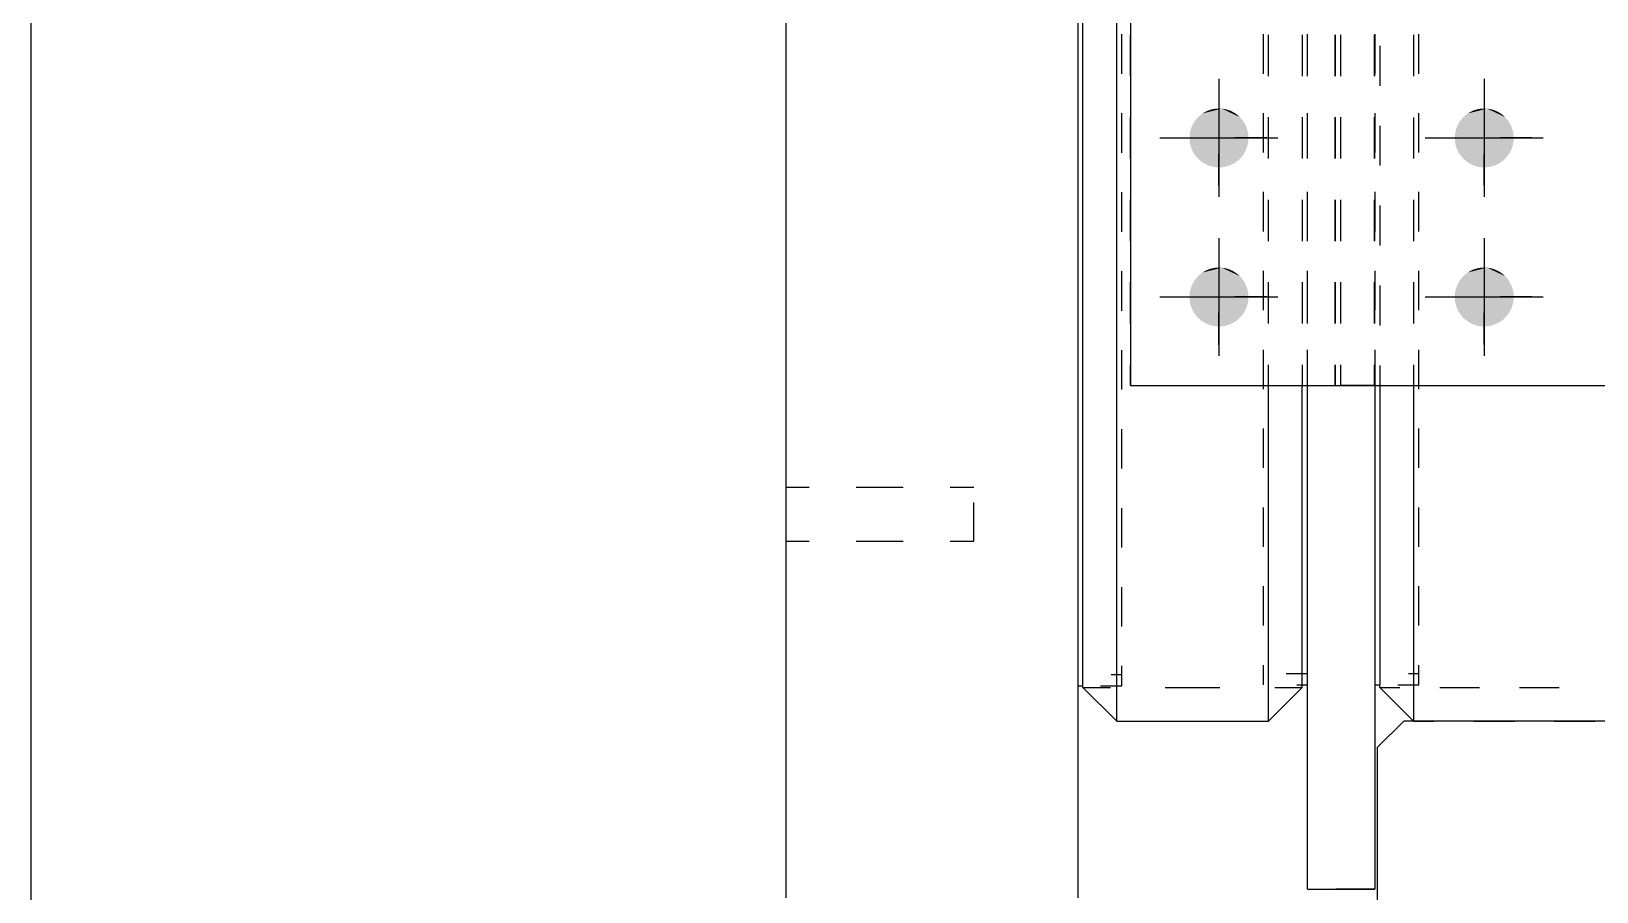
# Model space of a CAD drawing. Header units: millimetres. Extents: x 67 to 383, y 106 to 148.
# Drawn here: x 150.23 to 156.7, y 132.17 to 135.73 of the extents above; entities that cross this region are included whole.
import ezdxf

# ---------------------------------------------------------------- set-up
doc = ezdxf.new("R2010")
doc.units = ezdxf.units.MM
doc.linetypes.add('XKITLINE00', pattern=[0])

msp = doc.modelspace()

# ---------------------------------------------------------------- linework, layer by layer
at = {"color": 5, "linetype": 'XKITLINE00'}
msp.add_line((150.2273, 106.1161), (150.2273, 147.9432), dxfattribs=at)
at = {"color": 2, "linetype": 'XKITLINE00'}
for p, q in [((153.3472, 139.4611), (153.3472, 132.1482)), ((154.5546, 139.4611), (154.5546, 132.1482)), ((154.7158, 132.8795), (154.7158, 138.7298)), ((154.5765, 133.0188), (154.5765, 138.5905)), ((154.7732, 137.3404), (154.7732, 134.269)), ((154.7732, 134.269), (161.5011, 134.269)), ((155.344, 132.8795), (155.344, 134.269)), ((155.4826, 133.0426), (155.4826, 134.269)), ((155.5045, 134.2689), (155.7831, 134.2689)), ((155.5045, 132.1847), (155.5045, 134.2689)), ((155.7831, 134.2689), (155.7831, 132.1847)), ((155.8051, 133.0426), (155.8051, 134.269)), ((155.9437, 134.269), (155.9437, 132.8795)), ((155.4829, 133.0184), (155.4826, 133.0426)), ((155.8047, 133.0184), (155.8051, 133.0426)), ((154.5546, 133.0261), (154.5765, 133.0261)), ((154.7158, 132.8795), (154.5765, 133.0188)), ((155.344, 132.8795), (155.4829, 133.0184)), ((155.4828, 133.0301), (155.5045, 133.0301)), ((155.7831, 133.0301), (155.8049, 133.0301)), ((155.9437, 132.8795), (155.8047, 133.0184)), ((155.8047, 133.0184), (155.8051, 133.0184)), ((154.7158, 132.8795), (155.344, 132.8795)), ((155.9032, 132.8795), (155.7935, 132.7698)), ((160.3165, 132.8795), (155.9032, 132.8795)), ((155.7935, 132.7698), (155.7935, 131.1401)), ((155.5045, 132.1847), (155.7831, 132.1847))]:
    msp.add_line(p, q, dxfattribs=at)
at = {"linetype": 'XKITLINE00'}
for p, q in [((154.5546, 135.7215), (154.5546, 135.5581)), ((154.7374, 135.5581), (154.7374, 135.7215)), ((154.7732, 135.5487), (154.7732, 135.7194)), ((155.3217, 135.7216), (155.3217, 135.5585)), ((155.344, 135.5488), (155.344, 135.7194)), ((155.4826, 135.7194), (155.4826, 135.5488)), ((155.5045, 135.5585), (155.5045, 135.7216)), ((155.5045, 135.5487), (155.5045, 135.7193)), ((155.62, 135.5488), (155.62, 135.7194)), ((155.62, 135.7194), (155.62, 135.5488)), ((155.6432, 135.5487), (155.6432, 135.7194)), ((155.7825, 135.5488), (155.7825, 135.7194)), ((155.7825, 135.7194), (155.7825, 135.5488)), ((155.7825, 135.5487), (155.7825, 135.7194)), ((155.7831, 135.7216), (155.7831, 135.5585)), ((155.7831, 135.5487), (155.7831, 135.7193)), ((155.9437, 135.7191), (155.9437, 135.5485)), ((155.966, 135.5585), (155.966, 135.7216)), ((155.8051, 135.5087), (155.8051, 135.674)), ((154.5546, 135.3947), (154.5546, 135.2314)), ((154.7374, 135.2314), (154.7374, 135.3947)), ((154.7732, 135.2075), (154.7732, 135.3781)), ((155.3217, 135.3953), (155.3217, 135.2322)), ((155.344, 135.2075), (155.344, 135.3781)), ((155.4826, 135.3781), (155.4826, 135.2075)), ((155.5045, 135.2322), (155.5045, 135.3953)), ((155.5045, 135.2074), (155.5045, 135.3781)), ((155.62, 135.2075), (155.62, 135.3781)), ((155.62, 135.3781), (155.62, 135.2075)), ((155.6432, 135.2075), (155.6432, 135.3781)), ((155.7825, 135.2075), (155.7825, 135.3781)), ((155.7825, 135.3781), (155.7825, 135.2075)), ((155.7825, 135.2075), (155.7825, 135.3781)), ((155.7831, 135.3953), (155.7831, 135.2322)), ((155.7831, 135.2074), (155.7831, 135.3781)), ((155.9437, 135.3779), (155.9437, 135.2073)), ((155.966, 135.2322), (155.966, 135.3953)), ((155.8051, 135.1781), (155.8051, 135.3434)), ((154.5546, 135.068), (154.5546, 134.9047)), ((154.7374, 134.9047), (154.7374, 135.068)), ((155.3217, 135.0691), (155.3217, 134.906)), ((155.5045, 134.906), (155.5045, 135.0691)), ((155.7831, 135.0691), (155.7831, 134.906)), ((155.966, 134.906), (155.966, 135.0691)), ((154.7732, 134.8662), (154.7732, 135.0368)), ((155.344, 134.8662), (155.344, 135.0369)), ((155.4826, 135.0369), (155.4826, 134.8662)), ((155.5045, 134.8661), (155.5045, 135.0368)), ((155.62, 134.8662), (155.62, 135.0369)), ((155.62, 135.0369), (155.62, 134.8662)), ((155.6432, 134.8662), (155.6432, 135.0368)), ((155.7825, 134.8662), (155.7825, 135.0369)), ((155.7825, 135.0369), (155.7825, 134.8662)), ((155.7825, 134.8662), (155.7825, 135.0368)), ((155.7831, 134.8661), (155.7831, 135.0368)), ((155.8051, 134.8475), (155.8051, 135.0128)), ((155.9437, 135.0367), (155.9437, 134.8661)), ((154.5546, 134.7413), (154.5546, 134.578)), ((154.7374, 134.578), (154.7374, 134.7413)), ((155.3217, 134.7429), (155.3217, 134.5797)), ((155.5045, 134.5797), (155.5045, 134.7429)), ((155.7831, 134.7429), (155.7831, 134.5797)), ((155.966, 134.5797), (155.966, 134.7429)), ((154.7732, 134.5249), (154.7732, 134.6956)), ((155.344, 134.5249), (155.344, 134.6956)), ((155.4826, 134.6956), (155.4826, 134.5249)), ((155.5045, 134.5249), (155.5045, 134.6955)), ((155.62, 134.5249), (155.62, 134.6956)), ((155.62, 134.6956), (155.62, 134.5249)), ((155.6432, 134.5249), (155.6432, 134.6956)), ((155.7825, 134.5249), (155.7825, 134.6956)), ((155.7825, 134.6956), (155.7825, 134.5249)), ((155.7825, 134.5249), (155.7825, 134.6956)), ((155.7831, 134.5249), (155.7831, 134.6955)), ((155.8051, 134.5169), (155.8051, 134.6822)), ((155.9437, 134.6955), (155.9437, 134.5249)), ((154.5546, 134.4146), (154.5546, 134.2513)), ((154.7374, 134.2513), (154.7374, 134.4146)), ((155.3217, 134.4166), (155.3217, 134.2535)), ((155.5045, 134.2535), (155.5045, 134.4166)), ((155.7831, 134.4166), (155.7831, 134.2535)), ((155.966, 134.2535), (155.966, 134.4166)), ((154.7732, 134.269), (154.7732, 134.3543)), ((155.344, 134.269), (155.344, 134.3543)), ((155.4826, 134.3543), (155.4826, 134.269)), ((155.5045, 134.2689), (155.5045, 134.3542)), ((155.62, 134.269), (155.62, 134.3543)), ((155.62, 134.3543), (155.62, 134.269)), ((155.6432, 134.269), (155.6432, 134.3543)), ((155.7825, 134.269), (155.7825, 134.3543)), ((155.7825, 134.3543), (155.7825, 134.269)), ((155.7825, 134.269), (155.7825, 134.3543)), ((155.7831, 134.2689), (155.7831, 134.3542)), ((155.8051, 134.269), (155.8051, 134.3516)), ((155.9437, 134.3543), (155.9437, 134.269)), ((154.7732, 134.269), (154.8573, 134.269)), ((155.0255, 134.269), (155.1937, 134.269)), ((155.3619, 134.269), (155.5301, 134.269)), ((155.5477, 134.2689), (155.7086, 134.2689)), ((155.62, 134.269), (155.7808, 134.269)), ((155.7825, 134.269), (155.6432, 134.269)), ((155.6432, 134.269), (155.6432, 134.269)), ((155.6432, 134.269), (155.6648, 134.269)), ((155.6983, 134.269), (155.8665, 134.269)), ((156.0347, 134.269), (156.2029, 134.269)), ((156.3711, 134.269), (156.5393, 134.269)), ((154.5546, 134.0879), (154.5546, 133.9245)), ((154.7374, 133.9245), (154.7374, 134.0879)), ((155.3217, 134.0904), (155.3217, 133.9273)), ((155.5045, 133.9273), (155.5045, 134.0904)), ((155.7831, 134.0904), (155.7831, 133.9273)), ((155.966, 133.9273), (155.966, 134.0904)), ((153.3472, 133.8483), (153.4444, 133.8483)), ((153.6389, 133.8483), (153.8333, 133.8483)), ((154.0277, 133.8483), (154.1249, 133.8483)), ((154.1249, 133.6241), (154.1249, 133.7849)), ((154.5546, 133.7612), (154.5546, 133.5978)), ((154.7374, 133.5978), (154.7374, 133.7612)), ((155.3217, 133.7641), (155.3217, 133.601)), ((155.5045, 133.601), (155.5045, 133.7641)), ((155.7831, 133.7641), (155.7831, 133.601)), ((155.966, 133.601), (155.966, 133.7641)), ((153.3472, 133.6241), (153.4444, 133.6241)), ((153.6389, 133.6241), (153.8333, 133.6241)), ((154.0277, 133.6241), (154.1249, 133.6241)), ((154.5546, 133.4345), (154.5546, 133.2711)), ((154.7374, 133.2711), (154.7374, 133.4345)), ((155.3217, 133.4379), (155.3217, 133.2748)), ((155.5045, 133.2748), (155.5045, 133.4379)), ((155.7831, 133.4379), (155.7831, 133.2748)), ((155.966, 133.2748), (155.966, 133.4379)), ((154.5546, 133.1078), (154.5546, 133.0261)), ((154.7374, 133.0261), (154.7374, 133.1078)), ((155.3217, 133.1117), (155.3217, 133.0301)), ((155.5045, 133.0301), (155.5045, 133.1117)), ((155.7831, 133.1117), (155.7831, 133.0301)), ((155.966, 133.0301), (155.966, 133.1117)), ((154.6935, 133.0725), (154.7374, 133.0725)), ((155.4166, 133.0765), (155.5045, 133.0765)), ((155.9221, 133.0765), (155.966, 133.0765)), ((154.5765, 133.0188), (154.6898, 133.0187)), ((154.6496, 133.0261), (154.7374, 133.0261)), ((154.9164, 133.0186), (155.143, 133.0185)), ((155.3696, 133.0185), (155.4829, 133.0184)), ((155.4606, 133.0301), (155.4828, 133.0301)), ((155.8051, 133.0184), (155.8874, 133.0184)), ((155.878, 133.0301), (155.966, 133.0301)), ((156.0521, 133.0184), (156.2168, 133.0184)), ((156.3815, 133.0184), (156.5462, 133.0184)), ((155.9437, 132.8795), (156.027, 132.8795)), ((156.1937, 132.8795), (156.3604, 132.8795)), ((156.527, 132.8795), (156.6937, 132.8795)), ((155.7831, 132.1847), (155.6223, 132.1847))]:
    msp.add_line(p, q, dxfattribs=at)
at = {"color": 3, "linetype": 'XKITLINE00'}
for p, q in [((155.1389, 135.5367), (155.1389, 135.0489)), ((156.2358, 135.5367), (156.2358, 135.0489)), ((155.1389, 135.4902), (155.1389, 135.3587)), ((156.2358, 135.4902), (156.2358, 135.3587)), ((154.895, 135.2928), (155.3828, 135.2928)), ((154.9414, 135.2928), (155.0729, 135.2928)), ((155.3363, 135.2928), (155.2048, 135.2928)), ((155.9919, 135.2928), (156.4797, 135.2928)), ((156.0384, 135.2928), (156.1699, 135.2928)), ((156.4333, 135.2928), (156.3018, 135.2928)), ((155.1389, 135.0953), (155.1389, 135.2268)), ((156.2358, 135.0953), (156.2358, 135.2268)), ((155.1389, 134.8785), (155.1389, 134.3908)), ((156.2358, 134.8785), (156.2358, 134.3908)), ((155.1389, 134.8321), (155.1389, 134.7006)), ((156.2358, 134.8321), (156.2358, 134.7006)), ((154.895, 134.6346), (155.3828, 134.6346)), ((154.9414, 134.6346), (155.0729, 134.6346)), ((155.3363, 134.6346), (155.2048, 134.6346)), ((155.9919, 134.6346), (156.4797, 134.6346)), ((156.0384, 134.6346), (156.1699, 134.6346)), ((156.4333, 134.6346), (156.3018, 134.6346)), ((155.1389, 134.4372), (155.1389, 134.5687)), ((156.2358, 134.4372), (156.2358, 134.5687))]:
    msp.add_line(p, q, dxfattribs=at)
at = {"color": 3, "linetype": 'Continuous'}
for points in [[(155.1508, 135.4142), (155.0175, 135.3048), (155.0169, 135.2928)], [(155.1508, 135.4142), (155.0169, 135.2928), (155.0175, 135.2808)], [(155.1508, 135.4142), (155.0193, 135.3166), (155.0175, 135.3048)], [(155.1508, 135.4142), (155.0175, 135.2808), (155.0193, 135.269)], [(155.1508, 135.4142), (155.0222, 135.3282), (155.0193, 135.3166)], [(155.1508, 135.4142), (155.0193, 135.269), (155.0222, 135.2574)], [(155.1508, 135.4142), (155.0262, 135.3395), (155.0222, 135.3282)], [(155.1508, 135.4142), (155.0222, 135.2574), (155.0262, 135.2461)], [(155.1508, 135.4142), (155.0313, 135.3503), (155.0262, 135.3395)], [(155.1508, 135.4142), (155.0262, 135.2461), (155.0313, 135.2353)], [(155.1508, 135.4142), (155.0375, 135.3605), (155.0313, 135.3503)], [(155.1508, 135.4142), (155.0313, 135.2353), (155.0375, 135.2251)], [(155.1508, 135.4142), (155.0446, 135.3702), (155.0375, 135.3605)], [(155.1508, 135.4142), (155.0375, 135.2251), (155.0446, 135.2154)], [(155.1508, 135.4142), (155.0527, 135.379), (155.0446, 135.3702)], [(155.1508, 135.4142), (155.0446, 135.2154), (155.0527, 135.2066)], [(155.1508, 135.4142), (155.0615, 135.3871), (155.0527, 135.379)], [(155.1508, 135.4142), (155.0527, 135.2066), (155.0615, 135.1985)], [(155.1508, 135.4142), (155.0711, 135.3942), (155.0615, 135.3871)], [(155.1508, 135.4142), (155.0615, 135.1985), (155.0711, 135.1914)], [(155.1508, 135.4142), (155.0814, 135.4003), (155.0711, 135.3942)], [(155.1508, 135.4142), (155.0711, 135.1914), (155.0814, 135.1853)], [(155.1508, 135.4142), (155.0922, 135.4055), (155.0814, 135.4003)], [(155.1508, 135.4142), (155.0814, 135.1853), (155.0922, 135.1801)], [(155.1508, 135.4142), (155.1035, 135.4095), (155.0922, 135.4055)], [(155.1508, 135.4142), (155.0922, 135.1801), (155.1035, 135.1761)], [(155.1508, 135.4142), (155.1151, 135.4124), (155.1035, 135.4095)], [(155.1508, 135.4142), (155.1035, 135.1761), (155.1151, 135.1732)], [(155.1508, 135.4142), (155.1269, 135.4142), (155.1151, 135.4124)], [(155.1508, 135.4142), (155.1151, 135.1732), (155.1269, 135.1714)], [(155.1508, 135.4142), (155.1389, 135.4147), (155.1269, 135.4142)], [(155.1508, 135.4142), (155.1269, 135.1714), (155.1389, 135.1709)], [(155.1508, 135.4142), (155.1389, 135.1709), (155.1508, 135.1714)], [(155.1508, 135.4142), (155.1508, 135.1714), (155.1627, 135.1732)], [(155.1508, 135.4142), (155.1627, 135.1732), (155.1743, 135.1761)], [(155.1508, 135.4142), (155.1743, 135.1761), (155.1855, 135.1801)], [(155.1508, 135.4142), (155.1855, 135.1801), (155.1964, 135.1853)], [(155.1508, 135.4142), (155.1964, 135.1853), (155.2066, 135.1914)], [(155.1508, 135.4142), (155.2066, 135.1914), (155.2162, 135.1985)], [(155.1508, 135.4142), (155.2162, 135.1985), (155.2251, 135.2066)], [(155.1508, 135.4142), (155.2251, 135.2066), (155.2331, 135.2154)], [(155.1508, 135.4142), (155.2331, 135.2154), (155.2403, 135.2251)], [(155.1508, 135.4142), (155.2403, 135.2251), (155.2464, 135.2353)], [(155.1508, 135.4142), (155.2464, 135.2353), (155.2515, 135.2461)], [(155.1508, 135.4142), (155.2515, 135.2461), (155.2556, 135.2574)], [(155.1508, 135.4142), (155.2556, 135.2574), (155.2585, 135.269)], [(155.1508, 135.4142), (155.2585, 135.269), (155.2602, 135.2808)], [(155.1508, 135.4142), (155.2602, 135.2808), (155.2608, 135.2928)], [(155.1508, 135.4142), (155.2608, 135.2928), (155.2602, 135.3048)], [(155.1508, 135.4142), (155.2602, 135.3048), (155.2585, 135.3166)], [(155.1508, 135.4142), (155.2585, 135.3166), (155.2556, 135.3282)], [(155.1508, 135.4142), (155.2556, 135.3282), (155.2515, 135.3395)], [(155.1508, 135.4142), (155.2515, 135.3395), (155.2464, 135.3503)], [(155.1508, 135.4142), (155.2464, 135.3503), (155.2403, 135.3605)], [(155.1508, 135.4142), (155.2403, 135.3605), (155.2331, 135.3702)], [(155.1508, 135.4142), (155.2331, 135.3702), (155.2251, 135.379)], [(155.1508, 135.4142), (155.2251, 135.379), (155.2162, 135.3871)], [(155.1508, 135.4142), (155.2162, 135.3871), (155.2066, 135.3942)], [(155.1508, 135.4142), (155.2066, 135.3942), (155.1964, 135.4003)], [(155.1508, 135.4142), (155.1964, 135.4003), (155.1855, 135.4055)], [(155.1508, 135.4142), (155.1855, 135.4055), (155.1743, 135.4095)], [(155.1508, 135.4142), (155.1743, 135.4095), (155.1627, 135.4124)], [(156.2478, 135.4142), (156.1145, 135.3048), (156.1139, 135.2928)], [(156.2478, 135.4142), (156.1139, 135.2928), (156.1145, 135.2808)], [(156.2478, 135.4142), (156.1162, 135.3166), (156.1145, 135.3048)], [(156.2478, 135.4142), (156.1145, 135.2808), (156.1162, 135.269)], [(156.2478, 135.4142), (156.1191, 135.3282), (156.1162, 135.3166)], [(156.2478, 135.4142), (156.1162, 135.269), (156.1191, 135.2574)], [(156.2478, 135.4142), (156.1232, 135.3395), (156.1191, 135.3282)], [(156.2478, 135.4142), (156.1191, 135.2574), (156.1232, 135.2461)], [(156.2478, 135.4142), (156.1283, 135.3503), (156.1232, 135.3395)], [(156.2478, 135.4142), (156.1232, 135.2461), (156.1283, 135.2353)], [(156.2478, 135.4142), (156.1344, 135.3605), (156.1283, 135.3503)], [(156.2478, 135.4142), (156.1283, 135.2353), (156.1344, 135.2251)], [(156.2478, 135.4142), (156.1415, 135.3702), (156.1344, 135.3605)], [(156.2478, 135.4142), (156.1344, 135.2251), (156.1415, 135.2154)], [(156.2478, 135.4142), (156.1496, 135.379), (156.1415, 135.3702)], [(156.2478, 135.4142), (156.1415, 135.2154), (156.1496, 135.2066)], [(156.2478, 135.4142), (156.1585, 135.3871), (156.1496, 135.379)], [(156.2478, 135.4142), (156.1496, 135.2066), (156.1585, 135.1985)], [(156.2478, 135.4142), (156.1681, 135.3942), (156.1585, 135.3871)], [(156.2478, 135.4142), (156.1585, 135.1985), (156.1681, 135.1914)], [(156.2478, 135.4142), (156.1783, 135.4003), (156.1681, 135.3942)], [(156.2478, 135.4142), (156.1681, 135.1914), (156.1783, 135.1853)], [(156.2478, 135.4142), (156.1891, 135.4055), (156.1783, 135.4003)], [(156.2478, 135.4142), (156.1783, 135.1853), (156.1891, 135.1801)], [(156.2478, 135.4142), (156.2004, 135.4095), (156.1891, 135.4055)], [(156.2478, 135.4142), (156.1891, 135.1801), (156.2004, 135.1761)], [(156.2478, 135.4142), (156.212, 135.4124), (156.2004, 135.4095)], [(156.2478, 135.4142), (156.2004, 135.1761), (156.212, 135.1732)], [(156.2478, 135.4142), (156.2239, 135.4142), (156.212, 135.4124)], [(156.2478, 135.4142), (156.212, 135.1732), (156.2239, 135.1714)], [(156.2478, 135.4142), (156.2358, 135.4147), (156.2239, 135.4142)], [(156.2478, 135.4142), (156.2239, 135.1714), (156.2358, 135.1709)], [(156.2478, 135.4142), (156.2358, 135.1709), (156.2478, 135.1714)], [(156.2478, 135.4142), (156.2478, 135.1714), (156.2596, 135.1732)], [(156.2478, 135.4142), (156.2596, 135.1732), (156.2712, 135.1761)], [(156.2478, 135.4142), (156.2712, 135.1761), (156.2825, 135.1801)], [(156.2478, 135.4142), (156.2825, 135.1801), (156.2933, 135.1853)], [(156.2478, 135.4142), (156.2933, 135.1853), (156.3036, 135.1914)], [(156.2478, 135.4142), (156.3036, 135.1914), (156.3132, 135.1985)], [(156.2478, 135.4142), (156.3132, 135.1985), (156.322, 135.2066)], [(156.2478, 135.4142), (156.322, 135.2066), (156.3301, 135.2154)], [(156.2478, 135.4142), (156.3301, 135.2154), (156.3372, 135.2251)], [(156.2478, 135.4142), (156.3372, 135.2251), (156.3434, 135.2353)], [(156.2478, 135.4142), (156.3434, 135.2353), (156.3485, 135.2461)], [(156.2478, 135.4142), (156.3485, 135.2461), (156.3525, 135.2574)], [(156.2478, 135.4142), (156.3525, 135.2574), (156.3554, 135.269)], [(156.2478, 135.4142), (156.3554, 135.269), (156.3572, 135.2808)], [(156.2478, 135.4142), (156.3572, 135.2808), (156.3578, 135.2928)], [(156.2478, 135.4142), (156.3578, 135.2928), (156.3572, 135.3048)], [(156.2478, 135.4142), (156.3572, 135.3048), (156.3554, 135.3166)], [(156.2478, 135.4142), (156.3554, 135.3166), (156.3525, 135.3282)], [(156.2478, 135.4142), (156.3525, 135.3282), (156.3485, 135.3395)], [(156.2478, 135.4142), (156.3485, 135.3395), (156.3434, 135.3503)], [(156.2478, 135.4142), (156.3434, 135.3503), (156.3372, 135.3605)], [(156.2478, 135.4142), (156.3372, 135.3605), (156.3301, 135.3702)], [(156.2478, 135.4142), (156.3301, 135.3702), (156.322, 135.379)], [(156.2478, 135.4142), (156.322, 135.379), (156.3132, 135.3871)], [(156.2478, 135.4142), (156.3132, 135.3871), (156.3036, 135.3942)], [(156.2478, 135.4142), (156.3036, 135.3942), (156.2933, 135.4003)], [(156.2478, 135.4142), (156.2933, 135.4003), (156.2825, 135.4055)], [(156.2478, 135.4142), (156.2825, 135.4055), (156.2712, 135.4095)], [(156.2478, 135.4142), (156.2712, 135.4095), (156.2596, 135.4124)], [(155.1508, 134.756), (155.0175, 134.6466), (155.0169, 134.6346)], [(155.1508, 134.756), (155.0169, 134.6346), (155.0175, 134.6227)], [(155.1508, 134.756), (155.0193, 134.6584), (155.0175, 134.6466)], [(155.1508, 134.756), (155.0175, 134.6227), (155.0193, 134.6109)], [(155.1508, 134.756), (155.0222, 134.67), (155.0193, 134.6584)], [(155.1508, 134.756), (155.0193, 134.6109), (155.0222, 134.5992)], [(155.1508, 134.756), (155.0262, 134.6813), (155.0222, 134.67)], [(155.1508, 134.756), (155.0222, 134.5992), (155.0262, 134.588)], [(155.1508, 134.756), (155.0313, 134.6921), (155.0262, 134.6813)], [(155.1508, 134.756), (155.0262, 134.588), (155.0313, 134.5772)], [(155.1508, 134.756), (155.0375, 134.7024), (155.0313, 134.6921)], [(155.1508, 134.756), (155.0313, 134.5772), (155.0375, 134.5669)], [(155.1508, 134.756), (155.0446, 134.712), (155.0375, 134.7024)], [(155.1508, 134.756), (155.0375, 134.5669), (155.0446, 134.5573)], [(155.1508, 134.756), (155.0527, 134.7209), (155.0446, 134.712)], [(155.1508, 134.756), (155.0446, 134.5573), (155.0527, 134.5484)], [(155.1508, 134.756), (155.0615, 134.7289), (155.0527, 134.7209)], [(155.1508, 134.756), (155.0527, 134.5484), (155.0615, 134.5404)], [(155.1508, 134.756), (155.0711, 134.736), (155.0615, 134.7289)], [(155.1508, 134.756), (155.0615, 134.5404), (155.0711, 134.5333)], [(155.1508, 134.756), (155.0814, 134.7422), (155.0711, 134.736)], [(155.1508, 134.756), (155.0711, 134.5333), (155.0814, 134.5271)], [(155.1508, 134.756), (155.0922, 134.7473), (155.0814, 134.7422)], [(155.1508, 134.756), (155.0814, 134.5271), (155.0922, 134.522)], [(155.1508, 134.756), (155.1035, 134.7513), (155.0922, 134.7473)], [(155.1508, 134.756), (155.0922, 134.522), (155.1035, 134.5179)], [(155.1508, 134.756), (155.1151, 134.7542), (155.1035, 134.7513)], [(155.1508, 134.756), (155.1035, 134.5179), (155.1151, 134.515)], [(155.1508, 134.756), (155.1269, 134.756), (155.1151, 134.7542)], [(155.1508, 134.756), (155.1151, 134.515), (155.1269, 134.5133)], [(155.1508, 134.756), (155.1389, 134.7566), (155.1269, 134.756)], [(155.1508, 134.756), (155.1269, 134.5133), (155.1389, 134.5127)], [(155.1508, 134.756), (155.1389, 134.5127), (155.1508, 134.5133)], [(155.1508, 134.756), (155.1508, 134.5133), (155.1627, 134.515)], [(155.1508, 134.756), (155.1627, 134.515), (155.1743, 134.5179)], [(155.1508, 134.756), (155.1743, 134.5179), (155.1855, 134.522)], [(155.1508, 134.756), (155.1855, 134.522), (155.1964, 134.5271)], [(155.1508, 134.756), (155.1964, 134.5271), (155.2066, 134.5333)], [(155.1508, 134.756), (155.2066, 134.5333), (155.2162, 134.5404)], [(155.1508, 134.756), (155.2162, 134.5404), (155.2251, 134.5484)], [(155.1508, 134.756), (155.2251, 134.5484), (155.2331, 134.5573)], [(155.1508, 134.756), (155.2331, 134.5573), (155.2403, 134.5669)], [(155.1508, 134.756), (155.2403, 134.5669), (155.2464, 134.5772)], [(155.1508, 134.756), (155.2464, 134.5772), (155.2515, 134.588)], [(155.1508, 134.756), (155.2515, 134.588), (155.2556, 134.5992)], [(155.1508, 134.756), (155.2556, 134.5992), (155.2585, 134.6109)], [(155.1508, 134.756), (155.2585, 134.6109), (155.2602, 134.6227)], [(155.1508, 134.756), (155.2602, 134.6227), (155.2608, 134.6346)], [(155.1508, 134.756), (155.2608, 134.6346), (155.2602, 134.6466)], [(155.1508, 134.756), (155.2602, 134.6466), (155.2585, 134.6584)], [(155.1508, 134.756), (155.2585, 134.6584), (155.2556, 134.67)], [(155.1508, 134.756), (155.2556, 134.67), (155.2515, 134.6813)], [(155.1508, 134.756), (155.2515, 134.6813), (155.2464, 134.6921)], [(155.1508, 134.756), (155.2464, 134.6921), (155.2403, 134.7024)], [(155.1508, 134.756), (155.2403, 134.7024), (155.2331, 134.712)], [(155.1508, 134.756), (155.2331, 134.712), (155.2251, 134.7209)], [(155.1508, 134.756), (155.2251, 134.7209), (155.2162, 134.7289)], [(155.1508, 134.756), (155.2162, 134.7289), (155.2066, 134.736)], [(155.1508, 134.756), (155.2066, 134.736), (155.1964, 134.7422)], [(155.1508, 134.756), (155.1964, 134.7422), (155.1855, 134.7473)], [(155.1508, 134.756), (155.1855, 134.7473), (155.1743, 134.7513)], [(155.1508, 134.756), (155.1743, 134.7513), (155.1627, 134.7542)], [(156.2478, 134.756), (156.1145, 134.6466), (156.1139, 134.6346)], [(156.2478, 134.756), (156.1139, 134.6346), (156.1145, 134.6227)], [(156.2478, 134.756), (156.1162, 134.6584), (156.1145, 134.6466)], [(156.2478, 134.756), (156.1145, 134.6227), (156.1162, 134.6109)], [(156.2478, 134.756), (156.1191, 134.67), (156.1162, 134.6584)], [(156.2478, 134.756), (156.1162, 134.6109), (156.1191, 134.5992)], [(156.2478, 134.756), (156.1232, 134.6813), (156.1191, 134.67)], [(156.2478, 134.756), (156.1191, 134.5992), (156.1232, 134.588)], [(156.2478, 134.756), (156.1283, 134.6921), (156.1232, 134.6813)], [(156.2478, 134.756), (156.1232, 134.588), (156.1283, 134.5772)], [(156.2478, 134.756), (156.1344, 134.7024), (156.1283, 134.6921)], [(156.2478, 134.756), (156.1283, 134.5772), (156.1344, 134.5669)], [(156.2478, 134.756), (156.1415, 134.712), (156.1344, 134.7024)], [(156.2478, 134.756), (156.1344, 134.5669), (156.1415, 134.5573)], [(156.2478, 134.756), (156.1496, 134.7209), (156.1415, 134.712)], [(156.2478, 134.756), (156.1415, 134.5573), (156.1496, 134.5484)], [(156.2478, 134.756), (156.1585, 134.7289), (156.1496, 134.7209)], [(156.2478, 134.756), (156.1496, 134.5484), (156.1585, 134.5404)], [(156.2478, 134.756), (156.1681, 134.736), (156.1585, 134.7289)], [(156.2478, 134.756), (156.1585, 134.5404), (156.1681, 134.5333)], [(156.2478, 134.756), (156.1783, 134.7422), (156.1681, 134.736)], [(156.2478, 134.756), (156.1681, 134.5333), (156.1783, 134.5271)], [(156.2478, 134.756), (156.1891, 134.7473), (156.1783, 134.7422)], [(156.2478, 134.756), (156.1783, 134.5271), (156.1891, 134.522)], [(156.2478, 134.756), (156.2004, 134.7513), (156.1891, 134.7473)], [(156.2478, 134.756), (156.1891, 134.522), (156.2004, 134.5179)], [(156.2478, 134.756), (156.212, 134.7542), (156.2004, 134.7513)], [(156.2478, 134.756), (156.2004, 134.5179), (156.212, 134.515)], [(156.2478, 134.756), (156.2239, 134.756), (156.212, 134.7542)], [(156.2478, 134.756), (156.212, 134.515), (156.2239, 134.5133)], [(156.2478, 134.756), (156.2358, 134.7566), (156.2239, 134.756)], [(156.2478, 134.756), (156.2239, 134.5133), (156.2358, 134.5127)], [(156.2478, 134.756), (156.2358, 134.5127), (156.2478, 134.5133)], [(156.2478, 134.756), (156.2478, 134.5133), (156.2596, 134.515)], [(156.2478, 134.756), (156.2596, 134.515), (156.2712, 134.5179)], [(156.2478, 134.756), (156.2712, 134.5179), (156.2825, 134.522)], [(156.2478, 134.756), (156.2825, 134.522), (156.2933, 134.5271)], [(156.2478, 134.756), (156.2933, 134.5271), (156.3036, 134.5333)], [(156.2478, 134.756), (156.3036, 134.5333), (156.3132, 134.5404)], [(156.2478, 134.756), (156.3132, 134.5404), (156.322, 134.5484)], [(156.2478, 134.756), (156.322, 134.5484), (156.3301, 134.5573)], [(156.2478, 134.756), (156.3301, 134.5573), (156.3372, 134.5669)], [(156.2478, 134.756), (156.3372, 134.5669), (156.3434, 134.5772)], [(156.2478, 134.756), (156.3434, 134.5772), (156.3485, 134.588)], [(156.2478, 134.756), (156.3485, 134.588), (156.3525, 134.5992)], [(156.2478, 134.756), (156.3525, 134.5992), (156.3554, 134.6109)], [(156.2478, 134.756), (156.3554, 134.6109), (156.3572, 134.6227)], [(156.2478, 134.756), (156.3572, 134.6227), (156.3578, 134.6346)], [(156.2478, 134.756), (156.3578, 134.6346), (156.3572, 134.6466)], [(156.2478, 134.756), (156.3572, 134.6466), (156.3554, 134.6584)], [(156.2478, 134.756), (156.3554, 134.6584), (156.3525, 134.67)], [(156.2478, 134.756), (156.3525, 134.67), (156.3485, 134.6813)], [(156.2478, 134.756), (156.3485, 134.6813), (156.3434, 134.6921)], [(156.2478, 134.756), (156.3434, 134.6921), (156.3372, 134.7024)], [(156.2478, 134.756), (156.3372, 134.7024), (156.3301, 134.712)], [(156.2478, 134.756), (156.3301, 134.712), (156.322, 134.7209)], [(156.2478, 134.756), (156.322, 134.7209), (156.3132, 134.7289)], [(156.2478, 134.756), (156.3132, 134.7289), (156.3036, 134.736)], [(156.2478, 134.756), (156.3036, 134.736), (156.2933, 134.7422)], [(156.2478, 134.756), (156.2933, 134.7422), (156.2825, 134.7473)], [(156.2478, 134.756), (156.2825, 134.7473), (156.2712, 134.7513)], [(156.2478, 134.756), (156.2712, 134.7513), (156.2596, 134.7542)]]:
    msp.add_solid(points, dxfattribs=at)

doc.saveas('drawing.dxf')
